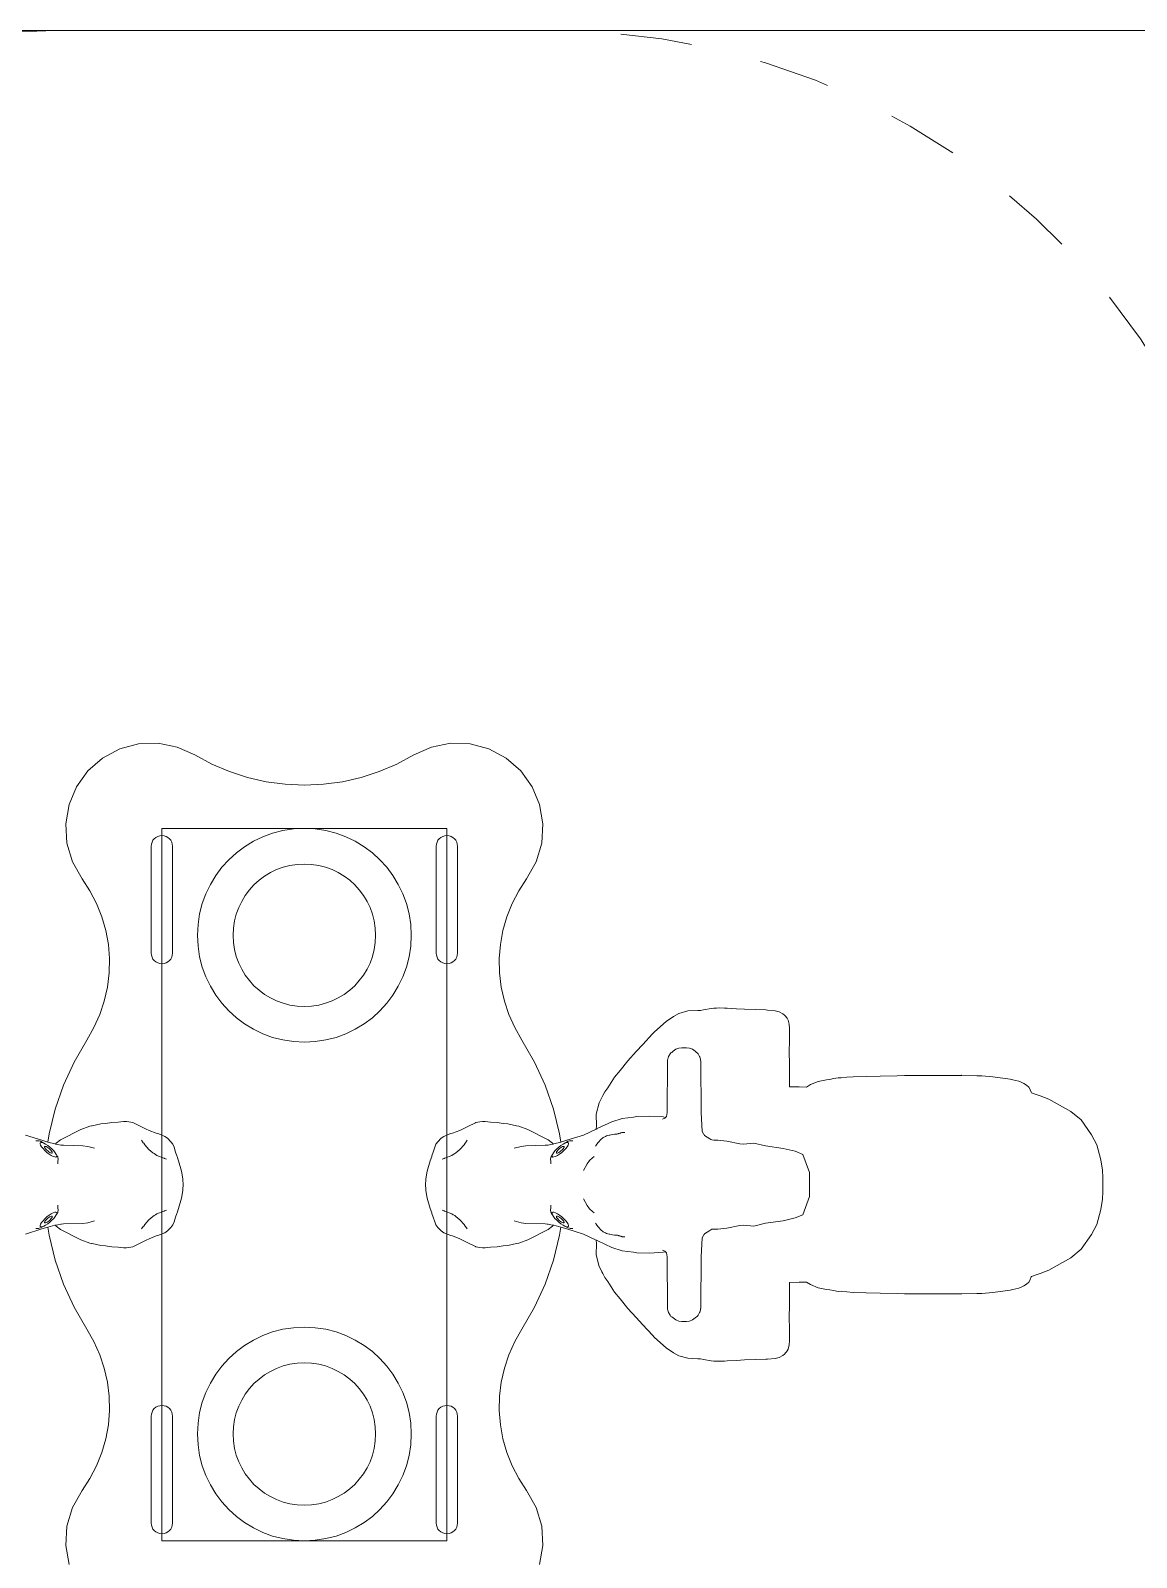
# Model space of a CAD drawing. Extents: x 309418 to 1212698, y 3438380 to 6877191.
# Drawn here: x 606445.972 to 606447.524, y 3438723.546 to 3438725.689 of the extents above; entities that cross this region are included whole.
import ezdxf

# ---------------------------------------------------------------- set-up
doc = ezdxf.new("R2010")
doc.units = 0
doc.header["$MEASUREMENT"] = 0
doc.linetypes.add('HIDDEN2', pattern=[4.7625, 3.175, -1.5875])
for name, color, linetype, lineweight in [('LA-HARD-FURN-PG-BASE', 130, 'HIDDEN2', 5), ('LA-HARD-FURN-PG-LIMITS', 1, 'Continuous', 5), ('LA-HARD-FURN-PG-PLAY EQUIPMENT', 160, 'Continuous', 5), ('LA-HARD-FURN-PG-SAFETY ZONE', 2, 'HIDDEN2', 5)]:
    doc.layers.add(name, color=color, linetype=linetype, lineweight=lineweight)

# ---------------------------------------------------------------- blocks, each defined once
blk = doc.blocks.new('A$C285B24C7')
for p, q in [((-161.3, -139.09), (-162.93, -140.56)), ((-161.3, -139.09), (-160.26, -138.38)), ((-159.5, -137.96), (-160.26, -138.38)), ((-159.5, -137.96), (-158.27, -137.62)), ((-158.27, -137.62), (-156.84, -137.55)), ((-156.48, -137.56), (-156.84, -137.55)), ((-156.48, -137.56), (-156.05, -137.47)), ((-154.98, -137.29), (-156.05, -137.47)), ((-154.98, -137.29), (-154.63, -137.22)), ((-154.63, -137.22), (-154.25, -137.21)), ((-153.81, -137.2), (-154.25, -137.21)), ((-153.09, -137.22), (-153.81, -137.2)), ((-153.09, -137.22), (-152.72, -137.25)), ((-152.72, -137.25), (-151.44, -137.32)), ((-150.32, -137.39), (-151.44, -137.32)), ((-150.32, -137.39), (-147.3, -137.48)), ((-147.07, -137.5), (-147.3, -137.48)), ((-146, -137.59), (-147.07, -137.5)), ((-146, -137.59), (-145.42, -137.74)), ((-145.42, -137.74), (-144.91, -138.01)), ((-144.91, -138.01), (-144.68, -138.2)), ((-144.68, -138.2), (-144.49, -138.42)), ((-144.49, -138.42), (-144.42, -138.54)), ((-144.42, -138.54), (-144.33, -138.65)), ((-144.19, -138.9), (-144.33, -138.65)), ((-144.04, -139.49), (-144.19, -138.9)), ((-164.57, -142.31), (-163.23, -140.85)), ((-162.93, -140.56), (-163.23, -140.85)), ((-144.04, -139.49), (-143.99, -140.08)), ((-144.03, -143.81), (-143.98, -141.31)), ((-143.98, -141.31), (-143.99, -140.08)), ((-166.66, -144.63), (-165.5, -143.33)), ((-165.5, -143.33), (-164.57, -142.31)), ((-160.63, -143.51), (-160.76, -143.66)), ((-160.52, -143.43), (-160.63, -143.51)), ((-160.32, -143.28), (-160.52, -143.43)), ((-159.96, -143), (-160.32, -143.28)), ((-159.96, -143), (-159.54, -142.84)), ((-159.12, -142.8), (-159.54, -142.84)), ((-158.44, -142.8), (-159.12, -142.8)), ((-158.44, -142.8), (-158.02, -142.84)), ((-157.6, -143), (-158.02, -142.84)), ((-157.6, -143), (-157.24, -143.28)), ((-157.24, -143.28), (-157.04, -143.43)), ((-157.04, -143.43), (-156.93, -143.51)), ((-156.93, -143.51), (-156.8, -143.66)), ((-156.93, -143.51), (-156.8, -143.66)), ((-166.66, -144.63), (-167.76, -145.96)), ((-161.12, -144.78), (-161.18, -151.87)), ((-161.09, -144.49), (-161.12, -144.78)), ((-161.08, -144.4), (-161.09, -144.48)), ((-161.09, -144.49), (-161.09, -144.48)), ((-160.96, -144.03), (-161.08, -144.4)), ((-160.96, -144.03), (-160.76, -143.66)), ((-156.6, -144.03), (-156.8, -143.66)), ((-156.6, -144.03), (-156.55, -144.17)), ((-156.6, -144.03), (-156.48, -144.4)), ((-156.44, -144.78), (-156.48, -144.4)), ((-156.48, -144.4), (-156.47, -144.48)), ((-156.47, -144.49), (-156.47, -144.48)), ((-156.47, -144.49), (-156.44, -144.78)), ((-156.44, -144.78), (-156.38, -151.87)), ((-144.03, -143.81), (-144, -144.63)), ((-144, -144.63), (-144, -145.39)), ((-144, -148.25), (-144, -145.39)), ((-169.49, -148.42), (-168.53, -146.9)), ((-167.76, -145.96), (-168.53, -146.9)), ((-139.95, -147.53), (-141.06, -147.96)), ((-139.27, -147.36), (-139.95, -147.53)), ((-139.27, -147.36), (-138.78, -147.27)), ((-138.78, -147.27), (-138.31, -147.25)), ((-137.8, -147.12), (-138.31, -147.25)), ((-137.15, -147.01), (-137.8, -147.12)), ((-137.15, -147.01), (-136.72, -147.03)), ((-136.72, -147.03), (-135.94, -146.93)), ((-135.94, -146.93), (-135.04, -146.87)), ((-135.04, -146.87), (-133.23, -146.81)), ((-133.23, -146.81), (-131.27, -146.78)), ((-131.27, -146.78), (-128.87, -146.72)), ((-127.83, -146.69), (-128.87, -146.72)), ((-127.82, -146.69), (-127.83, -146.69)), ((-127.82, -146.69), (-124.39, -146.67)), ((-121.43, -146.66), (-124.39, -146.67)), ((-121.42, -146.66), (-121.43, -146.66)), ((-119.87, -146.66), (-121.42, -146.66)), ((-119.79, -146.65), (-119.87, -146.66)), ((-117.69, -146.71), (-119.79, -146.65)), ((-117.69, -146.71), (-117, -146.74)), ((-117, -146.74), (-115.45, -146.86)), ((-115.45, -146.86), (-113.04, -147.2)), ((-113.04, -147.2), (-112.62, -147.28)), ((-112.22, -147.37), (-112.62, -147.28)), ((-111.81, -147.49), (-112.22, -147.37)), ((-111.48, -147.63), (-111.81, -147.49)), ((-111.48, -147.63), (-111.09, -147.8)), ((-111.09, -147.8), (-110.72, -148.04)), ((-170.69, -150.51), (-170.18, -149.51)), ((-170.69, -150.51), (-170.33, -149.78)), ((-170.33, -149.78), (-170.18, -149.51)), ((-170.18, -149.51), (-169.89, -148.98)), ((-169.89, -148.98), (-169.49, -148.42)), ((-142.65, -148.29), (-144, -148.25)), ((-142.65, -148.29), (-141.58, -148.3)), ((-141.58, -148.3), (-141.06, -147.96)), ((-110.72, -148.04), (-110.41, -148.32)), ((-110.41, -148.32), (-110.19, -148.66)), ((-110.19, -148.66), (-110.19, -148.67)), ((-110.05, -149.04), (-110.19, -148.67)), ((-110.03, -149.11), (-110.05, -149.04)), ((-110.03, -149.11), (-110, -149.12)), ((-109.36, -149.35), (-110, -149.12)), ((-109.36, -149.35), (-108.8, -149.52)), ((-107.59, -149.98), (-108.8, -149.52)), ((-107.59, -149.98), (-104.48, -151.73)), ((-171.1, -152.13), (-170.69, -150.51)), ((-171.09, -153.76), (-171.1, -152.13)), ((-161.27, -152.42), (-161.18, -151.87)), ((-156.38, -151.87), (-156.24, -154.52)), ((-103.04, -152.92), (-104.48, -151.73)), ((-243.43, -154.27), (-246.3, -155.69)), ((-243.43, -154.27), (-242.19, -153.8)), ((-242.19, -153.8), (-241.85, -153.74)), ((-241.94, -153.76), (-241.85, -153.74)), ((-241.85, -153.74), (-240.66, -153.46)), ((-240.66, -153.46), (-239.99, -153.41)), ((-239.99, -153.41), (-239.12, -153.27)), ((-239.12, -153.27), (-238.21, -153.21)), ((-238.21, -153.21), (-237.47, -153.15)), ((-237.06, -153.15), (-237.47, -153.15)), ((-237.06, -153.15), (-236.72, -153.18)), ((-236.13, -153.29), (-236.72, -153.18)), ((-236.08, -153.31), (-236.13, -153.29)), ((-236.08, -153.31), (-236.13, -153.29)), ((-235.01, -153.85), (-236.08, -153.31)), ((-235.01, -153.85), (-234.28, -154.21)), ((-234.28, -154.21), (-233.88, -154.41)), ((-189.88, -154.21), (-190.28, -154.41)), ((-189.15, -153.85), (-189.88, -154.21)), ((-189.15, -153.85), (-188.08, -153.31)), ((-188.08, -153.31), (-188.03, -153.29)), ((-188.03, -153.29), (-187.44, -153.18)), ((-187.1, -153.15), (-187.44, -153.18)), ((-187.1, -153.15), (-186.69, -153.15)), ((-185.95, -153.21), (-186.69, -153.15)), ((-185.04, -153.27), (-185.95, -153.21)), ((-184.17, -153.41), (-185.04, -153.27)), ((-183.5, -153.46), (-184.17, -153.41)), ((-182.31, -153.74), (-183.5, -153.46)), ((-181.97, -153.8), (-182.31, -153.74)), ((-180.73, -154.27), (-181.97, -153.8)), ((-180.73, -154.27), (-177.86, -155.69)), ((-172.92, -155.05), (-171.1, -154.2)), ((-171.1, -154.2), (-171.09, -153.76)), ((-171.1, -154.2), (-171.08, -154.19)), ((-171.08, -154.19), (-170.91, -154.09)), ((-171.08, -154.19), (-170.99, -154.15)), ((-170.91, -154.09), (-168.92, -153.17)), ((-168.92, -153.17), (-167.47, -152.72)), ((-167.47, -152.72), (-165.9, -152.54)), ((-165.9, -152.54), (-165.43, -152.43)), ((-163.63, -152.38), (-165.43, -152.43)), ((-163.63, -152.38), (-161.72, -152.5)), ((-161.47, -152.68), (-161.83, -152.81)), ((-161.39, -152.59), (-161.72, -152.5)), ((-161.45, -152.67), (-161.47, -152.68)), ((-161.45, -152.67), (-161.39, -152.59)), ((-161.27, -152.42), (-161.39, -152.59)), ((-103.04, -152.92), (-101.62, -154.99)), ((-251.24, -155.05), (-248.93, -155.78)), ((-249.57, -155.85), (-249.78, -155.86)), ((-249.57, -155.85), (-249.47, -155.85)), ((-249.41, -155.86), (-249.47, -155.85)), ((-249.31, -155.87), (-249.41, -155.86)), ((-249.13, -155.92), (-249.31, -155.87)), ((-249.15, -156.14), (-249.16, -156.27)), ((-249.16, -156.27), (-249.1, -156.45)), ((-249.05, -156.07), (-249.15, -156.14)), ((-248.73, -156.11), (-249.13, -155.92)), ((-249.1, -156.45), (-248.96, -156.68)), ((-248.89, -156.08), (-249.05, -156.07)), ((-248.06, -156.02), (-248.93, -155.78)), ((-248.67, -156.15), (-248.89, -156.08)), ((-248.73, -156.11), (-248.66, -156.16)), ((-248.66, -156.16), (-248.67, -156.15)), ((-248.39, -156.3), (-248.66, -156.16)), ((-248.09, -156.49), (-248.39, -156.3)), ((-247.08, -156.29), (-248.06, -156.02)), ((-247.02, -156.31), (-247.08, -156.29)), ((-247.02, -156.31), (-246.89, -156.17)), ((-246.95, -156.32), (-247.02, -156.31)), ((-246.69, -156.38), (-246.95, -156.32)), ((-246.3, -155.69), (-246.89, -156.17)), ((-246.28, -156.44), (-246.69, -156.38)), ((-246.16, -156.46), (-246.28, -156.44)), ((-234.95, -155.78), (-234.68, -156.13)), ((-234.63, -156.19), (-234.68, -156.13)), ((-234.49, -156.39), (-234.63, -156.19)), ((-233.89, -157.06), (-234.49, -156.39)), ((-233.88, -154.41), (-232.87, -154.79)), ((-232.87, -154.79), (-232.64, -154.84)), ((-232.28, -154.98), (-232.64, -154.84)), ((-231.66, -155.24), (-232.28, -154.98)), ((-231.27, -155.5), (-231.66, -155.24)), ((-231.27, -155.5), (-230.8, -155.98)), ((-230.53, -156.34), (-230.8, -155.98)), ((-230.37, -156.76), (-230.53, -156.34)), ((-193.79, -156.76), (-193.63, -156.34)), ((-193.63, -156.34), (-193.36, -155.98)), ((-192.89, -155.5), (-193.36, -155.98)), ((-192.89, -155.5), (-192.5, -155.24)), ((-192.5, -155.24), (-191.88, -154.98)), ((-191.88, -154.98), (-191.52, -154.84)), ((-191.29, -154.79), (-191.52, -154.84)), ((-190.28, -154.41), (-191.29, -154.79)), ((-178, -156.46), (-177.88, -156.44)), ((-177.88, -156.44), (-177.47, -156.38)), ((-177.86, -155.69), (-177.27, -156.17)), ((-177.47, -156.38), (-177.21, -156.32)), ((-177.14, -156.31), (-177.27, -156.17)), ((-177.21, -156.32), (-177.14, -156.31)), ((-177.14, -156.31), (-177.08, -156.29)), ((-177.08, -156.29), (-176.1, -156.02)), ((-176.1, -156.02), (-175.23, -155.78)), ((-176.07, -156.49), (-175.77, -156.3)), ((-175.77, -156.3), (-175.5, -156.16)), ((-175.43, -156.11), (-175.5, -156.16)), ((-175.5, -156.16), (-175.49, -156.15)), ((-175.49, -156.15), (-175.27, -156.08)), ((-175.43, -156.11), (-175.03, -155.92)), ((-175.27, -156.08), (-175.11, -156.07)), ((-172.92, -155.05), (-175.23, -155.78)), ((-175.06, -156.45), (-175.2, -156.68)), ((-175.11, -156.07), (-175.01, -156.14)), ((-175, -156.27), (-175.06, -156.45)), ((-175.03, -155.92), (-174.85, -155.87)), ((-175.01, -156.14), (-175, -156.27)), ((-174.85, -155.87), (-174.75, -155.86)), ((-174.75, -155.86), (-174.69, -155.85)), ((-174.59, -155.85), (-174.69, -155.85)), ((-174.59, -155.85), (-174.38, -155.86)), ((-171.23, -156.61), (-171.09, -156.39)), ((-171.09, -156.39), (-171.07, -156.37)), ((-170.81, -156.04), (-171.07, -156.37)), ((-170.48, -155.67), (-170.81, -156.04)), ((-170.48, -155.67), (-170.12, -155.37)), ((-170.12, -155.37), (-169.83, -155.23)), ((-169.83, -155.23), (-169.67, -155.15)), ((-169.67, -155.15), (-169.29, -155.07)), ((-169.29, -155.07), (-169.19, -155.04)), ((-169.29, -155.07), (-169.27, -155.06)), ((-169.27, -155.06), (-169.19, -155.04)), ((-169.19, -155.04), (-168.82, -154.97)), ((-168.82, -154.97), (-168.53, -154.93)), ((-168.53, -154.93), (-168.46, -154.93)), ((-168.46, -154.93), (-168.35, -154.92)), ((-168.35, -154.92), (-168.22, -154.9)), ((-168.13, -154.89), (-168.22, -154.9)), ((-168.13, -154.89), (-168.11, -154.89)), ((-168.11, -154.89), (-168.03, -154.85)), ((-167.99, -154.84), (-168.03, -154.85)), ((-167.99, -154.84), (-167.93, -154.82)), ((-167.9, -154.82), (-167.93, -154.82)), ((-167.88, -154.81), (-167.9, -154.82)), ((-167.88, -154.81), (-167.82, -154.79)), ((-167.82, -154.79), (-167.8, -154.79)), ((-167.8, -154.79), (-167.73, -154.77)), ((-167.72, -154.77), (-167.73, -154.77)), ((-167.72, -154.77), (-167.66, -154.75)), ((-167.65, -154.75), (-167.66, -154.75)), ((-167.65, -154.75), (-167.61, -154.73)), ((-167.51, -154.7), (-167.61, -154.73)), ((-167.49, -154.69), (-167.51, -154.7)), ((-167.41, -154.68), (-167.49, -154.69)), ((-167.38, -154.68), (-167.41, -154.68)), ((-167.33, -154.68), (-167.38, -154.68)), ((-167.29, -154.69), (-167.33, -154.68)), ((-167.23, -154.68), (-167.29, -154.69)), ((-167.28, -154.69), (-167.29, -154.69)), ((-167.28, -154.69), (-167.23, -154.68)), ((-167.28, -154.69), (-167.28, -154.69)), ((-167.22, -154.67), (-167.23, -154.68)), ((-167.22, -154.67), (-167.08, -154.66)), ((-156.05, -154.85), (-156.24, -154.52)), ((-155.99, -154.95), (-156.05, -154.85)), ((-155.98, -154.98), (-155.99, -154.95)), ((-155.9, -155.1), (-155.98, -154.98)), ((-155.17, -155.56), (-155.9, -155.1)), ((-155.02, -155.65), (-155.17, -155.56)), ((-154.87, -155.73), (-155.02, -155.65)), ((-154.6, -155.74), (-154.87, -155.73)), ((-154.6, -155.74), (-154.04, -155.75)), ((-152.79, -155.91), (-154.04, -155.75)), ((-150.97, -156.27), (-152.79, -155.91)), ((-150.97, -156.27), (-150.44, -156.31)), ((-150.44, -156.31), (-148.99, -156.18)), ((-148.99, -156.18), (-147.34, -156.57)), ((-101.62, -154.99), (-100.86, -156.4)), ((-100.86, -156.4), (-100.27, -158.52)), ((-248.96, -156.68), (-248.76, -156.94)), ((-248.76, -156.94), (-248.5, -157.21)), ((-248.53, -156.66), (-248.54, -156.72)), ((-248.54, -156.72), (-248.51, -156.8)), ((-248.48, -156.63), (-248.53, -156.66)), ((-248.51, -156.8), (-248.44, -156.91)), ((-248.5, -157.21), (-248.21, -157.47)), ((-248.41, -156.63), (-248.48, -156.63)), ((-248.44, -156.91), (-248.35, -157.03)), ((-248.3, -156.67), (-248.41, -156.63)), ((-248.35, -157.03), (-248.23, -157.15)), ((-248.18, -156.73), (-248.3, -156.67)), ((-248.23, -157.15), (-248.1, -157.27)), ((-248.21, -157.47), (-247.91, -157.71)), ((-248.04, -156.82), (-248.18, -156.73)), ((-248.1, -157.27), (-247.96, -157.38)), ((-247.79, -156.73), (-248.09, -156.49)), ((-247.9, -156.93), (-248.04, -156.82)), ((-247.96, -157.38), (-247.82, -157.47)), ((-247.91, -157.71), (-247.61, -157.91)), ((-247.77, -157.05), (-247.9, -156.93)), ((-247.82, -157.47), (-247.69, -157.54)), ((-247.5, -156.99), (-247.79, -156.73)), ((-247.65, -157.18), (-247.77, -157.05)), ((-247.69, -157.54), (-247.59, -157.57)), ((-247.55, -157.3), (-247.65, -157.18)), ((-247.61, -157.91), (-247.34, -158.05)), ((-247.59, -157.57), (-247.51, -157.58)), ((-247.49, -157.4), (-247.55, -157.3)), ((-247.51, -157.58), (-247.47, -157.55)), ((-247.24, -157.26), (-247.5, -156.99)), ((-247.46, -157.49), (-247.49, -157.4)), ((-247.47, -157.55), (-247.46, -157.49)), ((-247.34, -158.05), (-247.11, -158.12)), ((-247.04, -157.52), (-247.24, -157.26)), ((-247.11, -158.12), (-246.95, -158.13)), ((-246.9, -157.75), (-247.04, -157.52)), ((-246.95, -158.13), (-246.85, -158.07)), ((-246.88, -157.79), (-246.9, -157.75)), ((-246.88, -157.79), (-246.73, -158.03)), ((-246.84, -157.94), (-246.88, -157.79)), ((-246.85, -158.07), (-246.84, -157.94)), ((-246.73, -158.03), (-246.7, -158.08)), ((-246.69, -158.13), (-246.7, -158.08)), ((-246.63, -158.45), (-246.69, -158.13)), ((-246.62, -158.51), (-246.66, -158.67)), ((-246.62, -158.51), (-246.63, -158.45)), ((-246.16, -156.46), (-245.88, -156.48)), ((-243.18, -156.55), (-245.88, -156.48)), ((-242.49, -156.65), (-243.18, -156.55)), ((-241.54, -156.9), (-242.49, -156.65)), ((-233.89, -157.06), (-233.36, -157.52)), ((-233.36, -157.52), (-233.18, -157.65)), ((-232.97, -157.78), (-233.18, -157.65)), ((-232.77, -157.9), (-232.97, -157.78)), ((-232.77, -157.9), (-231.81, -158.27)), ((-231.74, -158.29), (-231.81, -158.27)), ((-231.7, -158.31), (-231.74, -158.29)), ((-231.41, -158.42), (-231.7, -158.31)), ((-230.37, -156.76), (-230.15, -157.44)), ((-229.97, -157.97), (-230.15, -157.44)), ((-229.97, -157.97), (-229.95, -158.04)), ((-229.95, -158.04), (-229.76, -158.64)), ((-194.21, -158.04), (-194.4, -158.64)), ((-194.19, -157.97), (-194.21, -158.04)), ((-194.19, -157.97), (-194.01, -157.44)), ((-193.79, -156.76), (-194.01, -157.44)), ((-182.62, -156.9), (-181.67, -156.65)), ((-181.67, -156.65), (-180.98, -156.55)), ((-180.98, -156.55), (-178.28, -156.48)), ((-178, -156.46), (-178.28, -156.48)), ((-177.54, -158.51), (-177.53, -158.45)), ((-177.54, -158.51), (-177.5, -158.67)), ((-177.53, -158.45), (-177.47, -158.13)), ((-177.47, -158.13), (-177.46, -158.08)), ((-177.43, -158.03), (-177.46, -158.08)), ((-177.28, -157.79), (-177.43, -158.03)), ((-177.32, -157.94), (-177.28, -157.79)), ((-177.31, -158.07), (-177.32, -157.94)), ((-177.21, -158.13), (-177.31, -158.07)), ((-177.28, -157.79), (-177.26, -157.75)), ((-177.26, -157.75), (-177.12, -157.52)), ((-177.05, -158.12), (-177.21, -158.13)), ((-177.12, -157.52), (-176.92, -157.26)), ((-176.82, -158.05), (-177.05, -158.12)), ((-176.92, -157.26), (-176.66, -156.99)), ((-176.55, -157.91), (-176.82, -158.05)), ((-176.7, -157.49), (-176.67, -157.4)), ((-176.69, -157.55), (-176.7, -157.49)), ((-176.65, -157.58), (-176.69, -157.55)), ((-176.67, -157.4), (-176.61, -157.3)), ((-176.66, -156.99), (-176.37, -156.73)), ((-176.57, -157.57), (-176.65, -157.58)), ((-176.61, -157.3), (-176.51, -157.18)), ((-176.47, -157.54), (-176.57, -157.57)), ((-176.25, -157.71), (-176.55, -157.91)), ((-176.51, -157.18), (-176.39, -157.05)), ((-176.34, -157.47), (-176.47, -157.54)), ((-176.39, -157.05), (-176.26, -156.93)), ((-176.37, -156.73), (-176.07, -156.49)), ((-176.2, -157.38), (-176.34, -157.47)), ((-176.26, -156.93), (-176.12, -156.82)), ((-175.95, -157.47), (-176.25, -157.71)), ((-176.06, -157.27), (-176.2, -157.38)), ((-176.12, -156.82), (-175.98, -156.73)), ((-175.93, -157.15), (-176.06, -157.27)), ((-175.98, -156.73), (-175.86, -156.67)), ((-175.66, -157.21), (-175.95, -157.47)), ((-175.81, -157.03), (-175.93, -157.15)), ((-175.86, -156.67), (-175.75, -156.63)), ((-175.72, -156.91), (-175.81, -157.03)), ((-175.75, -156.63), (-175.68, -156.63)), ((-175.65, -156.8), (-175.72, -156.91)), ((-175.68, -156.63), (-175.63, -156.66)), ((-175.4, -156.94), (-175.66, -157.21)), ((-175.62, -156.72), (-175.65, -156.8)), ((-175.63, -156.66), (-175.62, -156.72)), ((-175.2, -156.68), (-175.4, -156.94)), ((-172.08, -158.62), (-171.63, -158.23)), ((-171.63, -158.23), (-171.41, -158.04)), ((-144.86, -156.94), (-147.34, -156.57)), ((-144.86, -156.94), (-143.21, -157.32)), ((-142.1, -157.75), (-143.21, -157.32)), ((-142.1, -157.75), (-141.17, -160.32)), ((-100.27, -158.52), (-100.04, -159.98)), ((-246.67, -158.73), (-246.69, -158.85)), ((-246.68, -159.1), (-246.69, -158.85)), ((-246.66, -158.67), (-246.67, -158.73)), ((-229.34, -160.11), (-229.76, -158.64)), ((-229.12, -161.18), (-229.34, -160.11)), ((-195.04, -161.18), (-194.82, -160.11)), ((-194.82, -160.11), (-194.4, -158.64)), ((-177.5, -158.67), (-177.49, -158.73)), ((-177.49, -158.73), (-177.47, -158.85)), ((-177.48, -159.1), (-177.47, -158.85)), ((-172.89, -160.03), (-172.37, -159.07)), ((-172.37, -159.07), (-172.08, -158.62)), ((-141.17, -160.32), (-141.17, -162)), ((-100.02, -160.99), (-100.04, -159.98)), ((-229.12, -162.82), (-229.34, -163.89)), ((-229.12, -161.31), (-229.13, -161.18)), ((-229.12, -162.69), (-229.13, -162.82)), ((-229.12, -161.18), (-229.12, -161.31)), ((-229.08, -162), (-229.12, -161.31)), ((-229.08, -162), (-229.12, -162.69)), ((-229.12, -162.82), (-229.12, -162.69)), ((-195.04, -161.18), (-195.04, -161.31)), ((-195.04, -162.82), (-195.04, -162.69)), ((-195.04, -162.82), (-194.82, -163.89)), ((-141.17, -163.68), (-141.17, -162)), ((-100.02, -160.99), (-100, -162)), ((-100.02, -163.01), (-100, -162)), ((-246.68, -164.9), (-246.69, -165.15)), ((-229.34, -163.89), (-229.76, -165.36)), ((-194.82, -163.89), (-194.4, -165.36)), ((-177.48, -164.9), (-177.47, -165.15)), ((-172.89, -163.97), (-172.37, -164.93)), ((-172.37, -164.93), (-172.08, -165.38)), ((-142.1, -166.25), (-141.17, -163.68)), ((-100.27, -165.48), (-100.04, -164.02)), ((-100.02, -163.01), (-100.04, -164.02)), ((-248.96, -167.32), (-248.76, -167.06)), ((-248.76, -167.06), (-248.5, -166.79)), ((-248.51, -167.2), (-248.44, -167.09)), ((-248.5, -166.79), (-248.21, -166.53)), ((-248.44, -167.09), (-248.35, -166.97)), ((-248.35, -166.97), (-248.23, -166.85)), ((-248.23, -166.85), (-248.1, -166.73)), ((-248.21, -166.53), (-247.91, -166.29)), ((-248.04, -167.18), (-248.18, -167.27)), ((-248.1, -166.73), (-247.96, -166.62)), ((-247.9, -167.07), (-248.04, -167.18)), ((-247.96, -166.62), (-247.82, -166.53)), ((-247.91, -166.29), (-247.61, -166.09)), ((-247.77, -166.95), (-247.9, -167.07)), ((-247.82, -166.53), (-247.69, -166.46)), ((-247.5, -167.01), (-247.79, -167.27)), ((-247.65, -166.82), (-247.77, -166.95)), ((-247.69, -166.46), (-247.59, -166.43)), ((-247.55, -166.7), (-247.65, -166.82)), ((-247.61, -166.09), (-247.34, -165.95)), ((-247.59, -166.43), (-247.51, -166.42)), ((-247.49, -166.6), (-247.55, -166.7)), ((-247.51, -166.42), (-247.47, -166.45)), ((-247.24, -166.74), (-247.5, -167.01)), ((-247.46, -166.51), (-247.49, -166.6)), ((-247.47, -166.45), (-247.46, -166.51)), ((-247.34, -165.95), (-247.11, -165.88)), ((-247.04, -166.48), (-247.24, -166.74)), ((-247.11, -165.88), (-246.95, -165.87)), ((-246.9, -166.25), (-247.04, -166.48)), ((-246.95, -165.87), (-246.85, -165.93)), ((-246.88, -166.21), (-246.9, -166.25)), ((-246.88, -166.21), (-246.73, -165.97)), ((-246.84, -166.06), (-246.88, -166.21)), ((-246.85, -165.93), (-246.84, -166.06)), ((-246.73, -165.97), (-246.7, -165.92)), ((-246.69, -165.87), (-246.7, -165.92)), ((-246.67, -165.27), (-246.69, -165.15)), ((-246.63, -165.55), (-246.69, -165.87)), ((-246.66, -165.33), (-246.67, -165.27)), ((-246.62, -165.49), (-246.66, -165.33)), ((-246.62, -165.49), (-246.63, -165.55)), ((-241.54, -167.1), (-242.49, -167.35)), ((-233.89, -166.94), (-234.49, -167.61)), ((-233.89, -166.94), (-233.36, -166.48)), ((-233.36, -166.48), (-233.18, -166.35)), ((-232.97, -166.22), (-233.18, -166.35)), ((-232.77, -166.1), (-232.97, -166.22)), ((-232.77, -166.1), (-231.81, -165.73)), ((-231.74, -165.71), (-231.81, -165.73)), ((-231.7, -165.69), (-231.74, -165.71)), ((-231.41, -165.58), (-231.7, -165.69)), ((-230.37, -167.24), (-230.15, -166.56)), ((-229.97, -166.03), (-230.15, -166.56)), ((-229.97, -166.03), (-229.95, -165.96)), ((-229.95, -165.96), (-229.76, -165.36)), ((-194.21, -165.96), (-194.4, -165.36)), ((-194.19, -166.03), (-194.21, -165.96)), ((-194.19, -166.03), (-194.01, -166.56)), ((-193.79, -167.24), (-194.01, -166.56)), ((-182.62, -167.1), (-181.67, -167.35)), ((-177.54, -165.49), (-177.5, -165.33)), ((-177.54, -165.49), (-177.53, -165.55)), ((-177.53, -165.55), (-177.47, -165.87)), ((-177.5, -165.33), (-177.49, -165.27)), ((-177.49, -165.27), (-177.47, -165.15)), ((-177.47, -165.87), (-177.46, -165.92)), ((-177.43, -165.97), (-177.46, -165.92)), ((-177.28, -166.21), (-177.43, -165.97)), ((-177.31, -165.93), (-177.32, -166.06)), ((-177.32, -166.06), (-177.28, -166.21)), ((-177.21, -165.87), (-177.31, -165.93)), ((-177.28, -166.21), (-177.26, -166.25)), ((-177.26, -166.25), (-177.12, -166.48)), ((-177.05, -165.88), (-177.21, -165.87)), ((-177.12, -166.48), (-176.92, -166.74)), ((-176.82, -165.95), (-177.05, -165.88)), ((-176.92, -166.74), (-176.66, -167.01)), ((-176.55, -166.09), (-176.82, -165.95)), ((-176.69, -166.45), (-176.7, -166.51)), ((-176.7, -166.51), (-176.67, -166.6)), ((-176.65, -166.42), (-176.69, -166.45)), ((-176.67, -166.6), (-176.61, -166.7)), ((-176.66, -167.01), (-176.37, -167.27)), ((-176.57, -166.43), (-176.65, -166.42)), ((-176.61, -166.7), (-176.51, -166.82)), ((-176.47, -166.46), (-176.57, -166.43)), ((-176.25, -166.29), (-176.55, -166.09)), ((-176.51, -166.82), (-176.39, -166.95)), ((-176.34, -166.53), (-176.47, -166.46)), ((-176.39, -166.95), (-176.26, -167.07)), ((-176.2, -166.62), (-176.34, -166.53)), ((-176.26, -167.07), (-176.12, -167.18)), ((-175.95, -166.53), (-176.25, -166.29)), ((-176.06, -166.73), (-176.2, -166.62)), ((-176.12, -167.18), (-175.98, -167.27)), ((-175.93, -166.85), (-176.06, -166.73)), ((-175.66, -166.79), (-175.95, -166.53)), ((-175.81, -166.97), (-175.93, -166.85)), ((-175.72, -167.09), (-175.81, -166.97)), ((-175.65, -167.2), (-175.72, -167.09)), ((-175.4, -167.06), (-175.66, -166.79)), ((-175.2, -167.32), (-175.4, -167.06)), ((-172.08, -165.38), (-171.63, -165.77)), ((-171.63, -165.77), (-171.41, -165.96)), ((-144.86, -167.06), (-147.34, -167.43)), ((-144.86, -167.06), (-143.21, -166.68)), ((-142.1, -166.25), (-143.21, -166.68)), ((-100.86, -167.6), (-100.27, -165.48)), ((-251.24, -168.95), (-248.93, -168.22)), ((-249.57, -168.15), (-249.78, -168.14)), ((-249.57, -168.15), (-249.47, -168.15)), ((-249.41, -168.14), (-249.47, -168.15)), ((-249.31, -168.13), (-249.41, -168.14)), ((-249.13, -168.08), (-249.31, -168.13)), ((-249.16, -167.73), (-249.1, -167.55)), ((-249.15, -167.86), (-249.16, -167.73)), ((-249.05, -167.93), (-249.15, -167.86)), ((-248.73, -167.89), (-249.13, -168.08)), ((-249.1, -167.55), (-248.96, -167.32)), ((-248.89, -167.92), (-249.05, -167.93)), ((-248.06, -167.98), (-248.93, -168.22)), ((-248.67, -167.85), (-248.89, -167.92)), ((-248.73, -167.89), (-248.66, -167.84)), ((-248.66, -167.84), (-248.67, -167.85)), ((-248.39, -167.7), (-248.66, -167.84)), ((-248.54, -167.28), (-248.51, -167.2)), ((-248.53, -167.34), (-248.54, -167.28)), ((-248.48, -167.37), (-248.53, -167.34)), ((-248.41, -167.37), (-248.48, -167.37)), ((-248.3, -167.33), (-248.41, -167.37)), ((-248.09, -167.51), (-248.39, -167.7)), ((-248.18, -167.27), (-248.3, -167.33)), ((-247.79, -167.27), (-248.09, -167.51)), ((-247.08, -167.71), (-248.06, -167.98)), ((-247.02, -167.69), (-247.08, -167.71)), ((-246.95, -167.68), (-247.02, -167.69)), ((-247.02, -167.69), (-246.89, -167.83)), ((-246.69, -167.62), (-246.95, -167.68)), ((-246.3, -168.31), (-246.89, -167.83)), ((-246.28, -167.56), (-246.69, -167.62)), ((-243.43, -169.73), (-246.3, -168.31)), ((-246.16, -167.54), (-246.28, -167.56)), ((-246.16, -167.54), (-245.88, -167.52)), ((-243.18, -167.45), (-245.88, -167.52)), ((-242.49, -167.35), (-243.18, -167.45)), ((-234.95, -168.22), (-234.68, -167.87)), ((-234.63, -167.81), (-234.68, -167.87)), ((-234.49, -167.61), (-234.63, -167.81)), ((-233.88, -169.59), (-232.87, -169.21)), ((-232.87, -169.21), (-232.64, -169.16)), ((-232.28, -169.02), (-232.64, -169.16)), ((-231.66, -168.76), (-232.28, -169.02)), ((-231.27, -168.5), (-231.66, -168.76)), ((-231.27, -168.5), (-230.8, -168.02)), ((-230.53, -167.66), (-230.8, -168.02)), ((-230.37, -167.24), (-230.53, -167.66)), ((-193.79, -167.24), (-193.63, -167.66)), ((-193.63, -167.66), (-193.36, -168.02)), ((-192.89, -168.5), (-193.36, -168.02)), ((-192.89, -168.5), (-192.5, -168.76)), ((-192.5, -168.76), (-191.88, -169.02)), ((-191.88, -169.02), (-191.52, -169.16)), ((-191.29, -169.21), (-191.52, -169.16)), ((-190.28, -169.59), (-191.29, -169.21)), ((-181.67, -167.35), (-180.98, -167.45)), ((-180.98, -167.45), (-178.28, -167.52)), ((-180.73, -169.73), (-177.86, -168.31)), ((-178, -167.54), (-178.28, -167.52)), ((-178, -167.54), (-177.88, -167.56)), ((-177.88, -167.56), (-177.47, -167.62)), ((-177.86, -168.31), (-177.27, -167.83)), ((-177.47, -167.62), (-177.21, -167.68)), ((-177.14, -167.69), (-177.27, -167.83)), ((-177.21, -167.68), (-177.14, -167.69)), ((-177.14, -167.69), (-177.08, -167.71)), ((-177.08, -167.71), (-176.1, -167.98)), ((-176.37, -167.27), (-176.07, -167.51)), ((-176.1, -167.98), (-175.23, -168.22)), ((-176.07, -167.51), (-175.77, -167.7)), ((-175.98, -167.27), (-175.86, -167.33)), ((-175.86, -167.33), (-175.75, -167.37)), ((-175.77, -167.7), (-175.5, -167.84)), ((-175.75, -167.37), (-175.68, -167.37)), ((-175.68, -167.37), (-175.63, -167.34)), ((-175.62, -167.28), (-175.65, -167.2)), ((-175.63, -167.34), (-175.62, -167.28)), ((-175.43, -167.89), (-175.5, -167.84)), ((-175.5, -167.84), (-175.49, -167.85)), ((-175.49, -167.85), (-175.27, -167.92)), ((-175.43, -167.89), (-175.03, -168.08)), ((-175.27, -167.92), (-175.11, -167.93)), ((-172.92, -168.95), (-175.23, -168.22)), ((-175.06, -167.55), (-175.2, -167.32)), ((-175.11, -167.93), (-175.01, -167.86)), ((-175, -167.73), (-175.06, -167.55)), ((-175.03, -168.08), (-174.85, -168.13)), ((-175.01, -167.86), (-175, -167.73)), ((-174.85, -168.13), (-174.75, -168.14)), ((-174.75, -168.14), (-174.69, -168.15)), ((-174.59, -168.15), (-174.69, -168.15)), ((-174.59, -168.15), (-174.38, -168.14)), ((-172.92, -168.95), (-171.1, -169.8)), ((-171.23, -167.39), (-171.09, -167.61)), ((-171.09, -167.61), (-171.07, -167.63)), ((-170.81, -167.96), (-171.07, -167.63)), ((-170.48, -168.33), (-170.81, -167.96)), ((-170.48, -168.33), (-170.12, -168.63)), ((-170.12, -168.63), (-169.83, -168.77)), ((-169.83, -168.77), (-169.67, -168.85)), ((-169.67, -168.85), (-169.29, -168.93)), ((-169.29, -168.93), (-169.27, -168.94)), ((-169.29, -168.93), (-169.19, -168.96)), ((-169.27, -168.94), (-169.19, -168.96)), ((-169.19, -168.96), (-168.82, -169.03)), ((-168.82, -169.03), (-168.53, -169.07)), ((-168.53, -169.07), (-168.46, -169.07)), ((-168.46, -169.07), (-168.35, -169.08)), ((-168.35, -169.08), (-168.22, -169.1)), ((-168.13, -169.11), (-168.22, -169.1)), ((-168.13, -169.11), (-168.11, -169.11)), ((-168.11, -169.11), (-168.03, -169.15)), ((-167.99, -169.16), (-168.03, -169.15)), ((-167.99, -169.16), (-167.93, -169.18)), ((-167.9, -169.18), (-167.93, -169.18)), ((-167.88, -169.19), (-167.9, -169.18)), ((-167.88, -169.19), (-167.82, -169.21)), ((-167.82, -169.21), (-167.8, -169.21)), ((-167.8, -169.21), (-167.73, -169.23)), ((-167.72, -169.23), (-167.73, -169.23)), ((-167.72, -169.23), (-167.66, -169.25)), ((-167.65, -169.25), (-167.66, -169.25)), ((-167.65, -169.25), (-167.61, -169.27)), ((-167.51, -169.3), (-167.61, -169.27)), ((-167.49, -169.31), (-167.51, -169.3)), ((-167.41, -169.32), (-167.49, -169.31)), ((-167.38, -169.32), (-167.41, -169.32)), ((-167.33, -169.32), (-167.38, -169.32)), ((-167.29, -169.31), (-167.33, -169.32)), ((-167.23, -169.32), (-167.29, -169.31)), ((-167.28, -169.31), (-167.29, -169.31)), ((-167.28, -169.31), (-167.28, -169.31)), ((-167.28, -169.31), (-167.23, -169.32)), ((-167.22, -169.33), (-167.23, -169.32)), ((-156.05, -169.15), (-156.24, -169.48)), ((-155.99, -169.05), (-156.05, -169.15)), ((-155.98, -169.02), (-155.99, -169.05)), ((-155.9, -168.9), (-155.98, -169.02)), ((-155.17, -168.44), (-155.9, -168.9)), ((-155.02, -168.35), (-155.17, -168.44)), ((-154.87, -168.27), (-155.02, -168.35)), ((-154.6, -168.26), (-154.87, -168.27)), ((-154.6, -168.26), (-154.04, -168.25)), ((-152.79, -168.09), (-154.04, -168.25)), ((-150.97, -167.73), (-152.79, -168.09)), ((-150.97, -167.73), (-150.44, -167.69)), ((-150.44, -167.69), (-148.99, -167.82)), ((-148.99, -167.82), (-147.34, -167.43)), ((-103.04, -171.08), (-101.62, -169.01)), ((-101.62, -169.01), (-100.86, -167.6)), ((-243.43, -169.73), (-242.19, -170.2)), ((-242.19, -170.2), (-241.85, -170.26)), ((-241.94, -170.24), (-241.85, -170.26)), ((-241.85, -170.26), (-240.66, -170.54)), ((-240.66, -170.54), (-239.99, -170.59)), ((-239.99, -170.59), (-239.12, -170.73)), ((-239.12, -170.73), (-238.21, -170.79)), ((-238.21, -170.79), (-237.47, -170.85)), ((-237.06, -170.85), (-237.47, -170.85)), ((-237.06, -170.85), (-236.72, -170.82)), ((-236.13, -170.71), (-236.72, -170.82)), ((-236.08, -170.69), (-236.13, -170.71)), ((-236.08, -170.69), (-236.13, -170.71)), ((-235.01, -170.15), (-236.08, -170.69)), ((-235.01, -170.15), (-234.28, -169.79)), ((-234.28, -169.79), (-233.88, -169.59)), ((-189.88, -169.79), (-190.28, -169.59)), ((-189.15, -170.15), (-189.88, -169.79)), ((-189.15, -170.15), (-188.08, -170.69)), ((-188.08, -170.69), (-188.03, -170.71)), ((-188.03, -170.71), (-187.44, -170.82)), ((-187.1, -170.85), (-187.44, -170.82)), ((-187.1, -170.85), (-186.69, -170.85)), ((-185.95, -170.79), (-186.69, -170.85)), ((-185.04, -170.73), (-185.95, -170.79)), ((-184.17, -170.59), (-185.04, -170.73)), ((-183.5, -170.54), (-184.17, -170.59)), ((-182.31, -170.26), (-183.5, -170.54)), ((-181.97, -170.2), (-182.31, -170.26)), ((-180.73, -169.73), (-181.97, -170.2)), ((-171.1, -169.8), (-171.09, -170.24)), ((-171.1, -169.8), (-171.08, -169.81)), ((-171.09, -170.24), (-171.1, -171.87)), ((-171.08, -169.81), (-170.91, -169.91)), ((-171.08, -169.81), (-170.99, -169.85)), ((-170.91, -169.91), (-168.92, -170.83)), ((-168.92, -170.83), (-167.47, -171.28)), ((-167.47, -171.28), (-165.9, -171.46)), ((-167.22, -169.33), (-167.08, -169.34)), ((-165.9, -171.46), (-165.43, -171.57)), ((-161.47, -171.32), (-161.83, -171.19)), ((-161.39, -171.41), (-161.72, -171.5)), ((-161.45, -171.33), (-161.47, -171.32)), ((-161.45, -171.33), (-161.39, -171.41)), ((-161.27, -171.58), (-161.39, -171.41)), ((-156.38, -172.13), (-156.24, -169.48)), ((-103.04, -171.08), (-104.48, -172.27)), ((-171.1, -171.87), (-170.69, -173.49)), ((-170.69, -173.49), (-170.33, -174.22)), ((-170.69, -173.49), (-170.18, -174.49)), ((-163.63, -171.62), (-165.43, -171.57)), ((-163.63, -171.62), (-161.72, -171.5)), ((-161.27, -171.58), (-161.18, -172.13)), ((-161.12, -179.22), (-161.18, -172.13)), ((-156.44, -179.22), (-156.38, -172.13)), ((-107.59, -174.02), (-104.48, -172.27)), ((-170.33, -174.22), (-170.18, -174.49)), ((-170.18, -174.49), (-169.89, -175.02)), ((-169.89, -175.02), (-169.49, -175.58)), ((-169.49, -175.58), (-168.53, -177.1)), ((-142.65, -175.71), (-144, -175.75)), ((-142.65, -175.71), (-141.58, -175.7)), ((-141.58, -175.7), (-141.06, -176.04)), ((-110.72, -175.96), (-110.41, -175.68)), ((-110.41, -175.68), (-110.19, -175.34)), ((-110.05, -174.96), (-110.19, -175.33)), ((-110.19, -175.34), (-110.19, -175.33)), ((-110.03, -174.89), (-110.05, -174.96)), ((-110.03, -174.89), (-110, -174.88)), ((-109.36, -174.65), (-110, -174.88)), ((-109.36, -174.65), (-108.8, -174.48)), ((-107.59, -174.02), (-108.8, -174.48)), ((-167.76, -178.04), (-168.53, -177.1)), ((-144, -175.75), (-144, -178.61)), ((-139.95, -176.47), (-141.06, -176.04)), ((-139.27, -176.64), (-139.95, -176.47)), ((-139.27, -176.64), (-138.78, -176.73)), ((-138.78, -176.73), (-138.31, -176.75)), ((-137.8, -176.88), (-138.31, -176.75)), ((-137.15, -176.99), (-137.8, -176.88)), ((-137.15, -176.99), (-136.72, -176.97)), ((-136.72, -176.97), (-135.94, -177.07)), ((-135.94, -177.07), (-135.04, -177.13)), ((-135.04, -177.13), (-133.23, -177.19)), ((-133.23, -177.19), (-131.27, -177.22)), ((-131.27, -177.22), (-128.87, -177.28)), ((-127.83, -177.31), (-128.87, -177.28)), ((-127.82, -177.31), (-127.83, -177.31)), ((-127.82, -177.31), (-124.39, -177.33)), ((-121.43, -177.34), (-124.39, -177.33)), ((-121.42, -177.34), (-121.43, -177.34)), ((-119.87, -177.34), (-121.42, -177.34)), ((-119.79, -177.35), (-119.87, -177.34)), ((-117.69, -177.29), (-119.79, -177.35)), ((-117.69, -177.29), (-117, -177.26)), ((-117, -177.26), (-115.45, -177.14)), ((-115.45, -177.14), (-113.04, -176.8)), ((-113.04, -176.8), (-112.62, -176.72)), ((-112.22, -176.63), (-112.62, -176.72)), ((-111.81, -176.51), (-112.22, -176.63)), ((-111.48, -176.37), (-111.81, -176.51)), ((-111.48, -176.37), (-111.09, -176.2)), ((-111.09, -176.2), (-110.72, -175.96)), ((-166.66, -179.37), (-167.76, -178.04)), ((-166.66, -179.37), (-165.5, -180.67)), ((-161.09, -179.51), (-161.12, -179.22)), ((-161.09, -179.51), (-161.09, -179.52)), ((-161.08, -179.6), (-161.09, -179.52)), ((-160.96, -179.97), (-161.08, -179.6)), ((-160.96, -179.97), (-160.76, -180.34)), ((-156.6, -179.97), (-156.8, -180.34)), ((-156.6, -179.97), (-156.48, -179.6)), ((-156.6, -179.97), (-156.55, -179.83)), ((-156.44, -179.22), (-156.48, -179.6)), ((-156.48, -179.6), (-156.47, -179.52)), ((-156.47, -179.51), (-156.44, -179.22)), ((-156.47, -179.51), (-156.47, -179.52)), ((-144.03, -180.19), (-144, -179.37)), ((-144, -179.37), (-144, -178.61)), ((-165.5, -180.67), (-164.57, -181.69)), ((-164.57, -181.69), (-163.23, -183.15)), ((-160.63, -180.49), (-160.76, -180.34)), ((-160.52, -180.57), (-160.63, -180.49)), ((-160.32, -180.72), (-160.52, -180.57)), ((-159.96, -181), (-160.32, -180.72)), ((-159.96, -181), (-159.54, -181.16)), ((-159.12, -181.2), (-159.54, -181.16)), ((-158.44, -181.2), (-159.12, -181.2)), ((-158.44, -181.2), (-158.02, -181.16)), ((-157.6, -181), (-158.02, -181.16)), ((-157.6, -181), (-157.24, -180.72)), ((-157.24, -180.72), (-157.04, -180.57)), ((-157.04, -180.57), (-156.93, -180.49)), ((-156.93, -180.49), (-156.8, -180.34)), ((-156.93, -180.49), (-156.8, -180.34)), ((-144.03, -180.19), (-143.98, -182.69)), ((-162.93, -183.44), (-163.23, -183.15)), ((-161.3, -184.91), (-162.93, -183.44)), ((-144.04, -184.51), (-143.99, -183.92)), ((-143.98, -182.69), (-143.99, -183.92)), ((-161.3, -184.91), (-160.26, -185.62)), ((-159.5, -186.04), (-160.26, -185.62)), ((-159.5, -186.04), (-158.27, -186.38)), ((-158.27, -186.38), (-156.84, -186.45)), ((-156.48, -186.44), (-156.84, -186.45)), ((-156.48, -186.44), (-156.05, -186.53)), ((-146, -186.41), (-147.07, -186.5)), ((-146, -186.41), (-145.42, -186.26)), ((-145.42, -186.26), (-144.91, -185.99)), ((-144.91, -185.99), (-144.68, -185.8)), ((-144.68, -185.8), (-144.49, -185.58)), ((-144.49, -185.58), (-144.42, -185.46)), ((-144.42, -185.46), (-144.33, -185.35)), ((-144.19, -185.1), (-144.33, -185.35)), ((-144.04, -184.51), (-144.19, -185.1)), ((-154.98, -186.71), (-156.05, -186.53)), ((-154.98, -186.71), (-154.63, -186.78)), ((-154.63, -186.78), (-154.25, -186.79)), ((-153.81, -186.8), (-154.25, -186.79)), ((-153.09, -186.78), (-153.81, -186.8)), ((-153.09, -186.78), (-152.72, -186.75)), ((-152.72, -186.75), (-151.44, -186.68)), ((-150.32, -186.61), (-151.44, -186.68)), ((-150.32, -186.61), (-147.3, -186.52)), ((-147.07, -186.5), (-147.3, -186.52))]:
    blk.add_line(p, q)
for points in [[(-248.06, -156.02), (-247.9, -154.89), (-247.06, -151.42), (-245.89, -148.04), (-244.4, -144.79), (-242.61, -141.7), (-241.61, -139.96), (-240.79, -138.13), (-240.16, -136.23), (-239.72, -134.28), (-239.47, -132.29), (-239.43, -130.28), (-239.59, -128.29), (-239.95, -126.32), (-240.5, -124.39), (-241.25, -122.53), (-242.17, -120.75), (-243.27, -119.08), (-244.62, -116.7), (-245.4, -114.08), (-245.56, -111.35), (-245.11, -108.66), (-244.05, -106.14), (-242.45, -103.92), (-240.39, -102.12), (-237.98, -100.84), (-235.34, -100.13), (-232.61, -100.04), (-229.93, -100.57), (-227.44, -101.69), (-225.07, -102.96), (-222.6, -104.02), (-220.04, -104.84), (-217.43, -105.44), (-214.76, -105.8), (-212.08, -105.92), (-209.4, -105.8), (-206.73, -105.44), (-204.12, -104.84), (-201.56, -104.02), (-199.09, -102.96), (-196.72, -101.69), (-194.23, -100.57), (-191.55, -100.04), (-188.82, -100.13), (-186.18, -100.84), (-183.77, -102.12), (-181.71, -103.92), (-180.11, -106.14), (-179.06, -108.66), (-178.6, -111.35), (-178.76, -114.08), (-179.54, -116.7), (-180.89, -119.08), (-181.99, -120.75), (-182.91, -122.53), (-183.66, -124.39), (-184.21, -126.32), (-184.57, -128.29), (-184.73, -130.28), (-184.69, -132.29), (-184.44, -134.28), (-184, -136.23), (-183.37, -138.13), (-182.55, -139.96), (-181.55, -141.7), (-179.76, -144.79), (-178.27, -148.04), (-177.1, -151.42), (-176.26, -154.89), (-176.1, -156.02)], [(-192.75, -158.42), (-192.46, -158.31), (-192.42, -158.29), (-192.35, -158.27), (-191.39, -157.9), (-191.19, -157.78), (-190.98, -157.65), (-190.8, -157.52), (-190.27, -157.06), (-189.67, -156.39), (-189.53, -156.19), (-189.48, -156.13), (-189.21, -155.78)], [(-195.08, -162), (-195.04, -161.31), (-195.03, -161.18)], [(-195.08, -162), (-195.04, -162.69), (-195.03, -162.82)], [(-192.75, -165.58), (-192.46, -165.69), (-192.42, -165.71), (-192.35, -165.73), (-191.39, -166.1), (-191.19, -166.22), (-190.98, -166.35), (-190.8, -166.48), (-190.27, -166.94), (-189.67, -167.61), (-189.53, -167.81), (-189.48, -167.87), (-189.21, -168.22)], [(-248.06, -167.98), (-247.9, -169.11), (-247.06, -172.58), (-245.89, -175.96), (-244.4, -179.21), (-242.61, -182.3), (-241.61, -184.04), (-240.79, -185.87), (-240.16, -187.77), (-239.72, -189.72), (-239.47, -191.71), (-239.43, -193.72), (-239.59, -195.71), (-239.95, -197.68), (-240.5, -199.61), (-241.25, -201.47), (-242.17, -203.25), (-243.27, -204.92), (-244.62, -207.3), (-245.4, -209.92), (-245.56, -212.65), (-245.11, -215.34)], [(-179.06, -215.34), (-178.6, -212.65), (-178.76, -209.92), (-179.54, -207.3), (-180.89, -204.92), (-181.99, -203.25), (-182.91, -201.47), (-183.66, -199.61), (-184.21, -197.68), (-184.57, -195.71), (-184.73, -193.72), (-184.69, -191.71), (-184.44, -189.72), (-184, -187.77), (-183.37, -185.87), (-182.55, -184.04), (-181.55, -182.3), (-179.76, -179.21), (-178.27, -175.96), (-177.1, -172.58), (-176.26, -169.11), (-176.1, -167.98)]]:
    blk.add_lwpolyline(points)
for points in [[(-230.58, -129.5), (-230.58, -114.5, 1), (-233.58, -114.5), (-233.58, -129.5, 1)], [(-190.58, -129.5), (-190.58, -114.5, 1), (-193.58, -114.5), (-193.58, -129.5, 1)], [(-230.58, -194.5), (-230.58, -209.5, -1), (-233.58, -209.5), (-233.58, -194.5, -1)], [(-190.58, -194.5), (-190.58, -209.5, -1), (-193.58, -209.5), (-193.58, -194.5, -1)]]:
    blk.add_lwpolyline(points, format="xyb", close=True)
for centre in [(-212.08, -127), (-212.08, -197)]:
    blk.add_circle(centre, 10)
at = {"layer": 'LA-HARD-FURN-PG-LIMITS'}
blk.add_line((0, 0), (-425, 0), dxfattribs=at)
at = {"layer": 'LA-HARD-FURN-PG-SAFETY ZONE'}
blk.add_lwpolyline([(-84.07, -260.72, 0.368086), (0, -162, 0.368086), (-84.07, -63.28, 0.307905), (-177.08, 0), (-247.08, 0, 0.307905), (-340.09, -63.28, 0.368086), (-424.16, -162, 0.368086), (-340.09, -260.72, 0.307905), (-247.08, -324), (-177.08, -324, 0.307905)], format="xyb", close=True, dxfattribs=at)
blk = doc.blocks.new('RODEO  XFAM4')
at = {"layer": 'LA-HARD-FURN-PG-BASE'}
for p, q in [((-2.3208, -1.12), (-1.9208, -1.12)), ((-2.3208, -2.12), (-2.3208, -1.12)), ((-1.9208, -2.12), (-1.9208, -1.12)), ((-2.3208, -2.12), (-1.9208, -2.12))]:
    blk.add_line(p, q, dxfattribs=at)
for centre, radius in [((-2.1208, -1.27), 0.15), ((-2.1208, -1.27), 0.1), ((-2.1208, -1.97), 0.15), ((-2.1208, -1.97), 0.1)]:
    blk.add_circle(centre, radius, dxfattribs=at)
at = {"layer": 'LA-HARD-FURN-PG-PLAY EQUIPMENT', "xscale": 0.01, "yscale": 0.01, "zscale": 0.01}
blk.add_blockref('A$C285B24C7', (0, 0), dxfattribs=at)

msp = doc.modelspace()

# ---------------------------------------------------------------- block references
at = {"layer": 'LA-HARD-FURN-PG-BASE'}
msp.add_blockref('RODEO  XFAM4', (606448.47687, 3438725.68945), dxfattribs=at)

doc.saveas('drawing.dxf')
